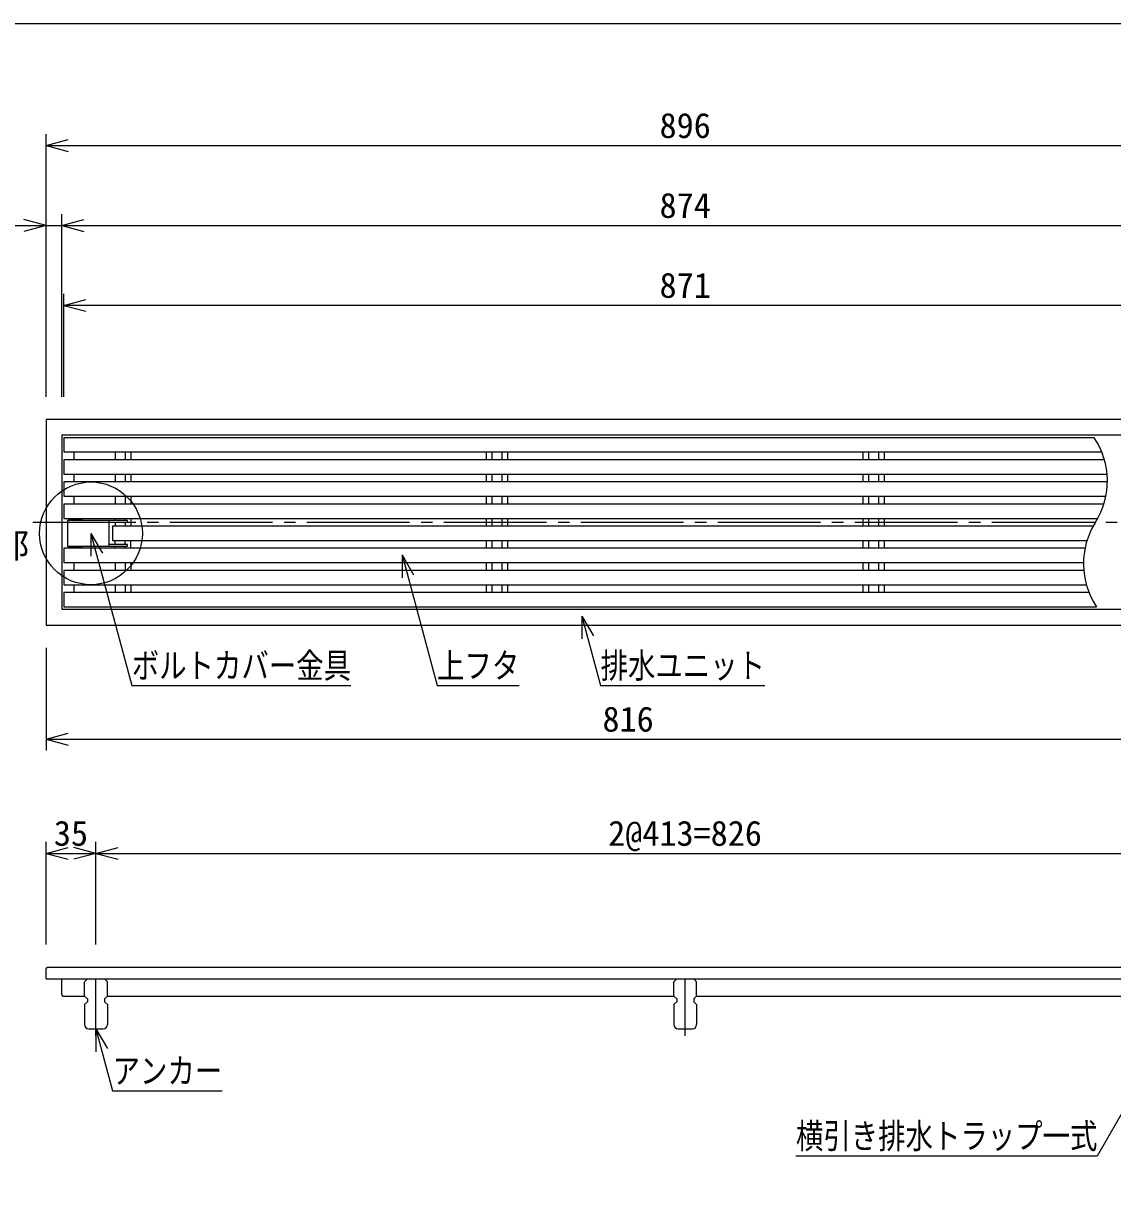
# Model space of a CAD drawing. Units: millimetres, scale not verified. Extents: x -1092 to 1092, y -744 to 696.
# Drawn here: x -556 to 207, y -131 to 696 of the extents above; entities that cross this region are included whole.
import ezdxf
from ezdxf.enums import TextEntityAlignment as Align

# ---------------------------------------------------------------- set-up
doc = ezdxf.new("R2010")
doc.units = ezdxf.units.MM
doc.header["$LTSCALE"] = 8
doc.linetypes.add('CHAIN1', pattern=[8, 5, -1, 1, -1])
doc.linetypes.add('CHAIN2', pattern=[12, 9, -1, 1, -1])
for name, color, linetype in [('0-0_計極細', 2, 'Continuous'), ('0-1_計細線', 3, 'Continuous'), ('0-5_寸法線', 7, 'Continuous'), ('0-8_枠中線', 5, 'Continuous')]:
    doc.layers.add(name, color=color, linetype=linetype)
doc.styles.add('ＭＳ ゴシック', font='')
doc.styles.get('ＭＳ ゴシック').set_extended_font_data('MS Gothic')

msp = doc.modelspace()

# ---------------------------------------------------------------- linework, layer by layer
at = {"layer": '0-0_計極細'}
for p, q in [((-520.496, 395.784), (-520.496, 390.284)), ((-491.446, 395.784), (-491.446, 390.284)), ((-484.546, 395.784), (-484.546, 390.284)), ((-480.496, 395.784), (-480.496, 390.284)), ((-231.496, 395.784), (-231.496, 390.284)), ((-227.446, 395.784), (-227.446, 390.284)), ((-220.546, 395.784), (-220.546, 390.284)), ((-216.496, 395.784), (-216.496, 390.284)), ((32.504, 395.784), (32.504, 390.284)), ((36.554, 395.784), (36.554, 390.284)), ((43.454, 395.784), (43.454, 390.284)), ((47.504, 395.784), (47.504, 390.284)), ((-520.496, 380.284), (-520.496, 374.784)), ((-491.446, 380.284), (-491.446, 374.784)), ((-484.546, 380.284), (-484.546, 374.784)), ((-480.496, 380.284), (-480.496, 374.784)), ((-231.496, 380.284), (-231.496, 374.784)), ((-227.446, 380.284), (-227.446, 374.784)), ((-220.546, 380.284), (-220.546, 374.784)), ((-216.496, 380.284), (-216.496, 374.784)), ((32.504, 380.284), (32.504, 374.784)), ((36.554, 380.284), (36.554, 374.784)), ((43.454, 380.284), (43.454, 374.784)), ((47.504, 380.284), (47.504, 374.784)), ((-520.496, 364.784), (-520.496, 359.284)), ((-491.446, 364.784), (-491.446, 359.284)), ((-484.546, 364.784), (-484.546, 359.284)), ((-480.496, 364.784), (-480.496, 359.284)), ((-231.496, 364.784), (-231.496, 359.284)), ((-227.446, 364.784), (-227.446, 359.284)), ((-220.546, 364.784), (-220.546, 359.284)), ((-216.496, 364.784), (-216.496, 359.284)), ((32.504, 364.784), (32.504, 359.284)), ((36.554, 364.784), (36.554, 359.284)), ((43.454, 364.784), (43.454, 359.284)), ((47.504, 364.784), (47.504, 359.284)), ((-523.996, 348.684), (-514.996, 348.684)), ((-523.996, 348.684), (-523.996, 347.684)), ((-520.496, 349.284), (-520.496, 348.684)), ((-514.996, 348.684), (-514.996, 347.684)), ((-491.446, 349.284), (-491.446, 347.684)), ((-484.546, 349.284), (-484.546, 347.684)), ((-480.496, 349.284), (-480.496, 343.784)), ((-231.496, 349.284), (-231.496, 343.784)), ((-227.446, 349.284), (-227.446, 343.784)), ((-220.546, 349.284), (-220.546, 343.784)), ((-216.496, 349.284), (-216.496, 343.784)), ((32.504, 349.284), (32.504, 343.784)), ((36.554, 349.284), (36.554, 343.784)), ((43.454, 349.284), (43.454, 343.784)), ((47.504, 349.284), (47.504, 343.784)), ((-491.446, 346.684), (-491.446, 343.784)), ((-484.546, 346.684), (-484.546, 343.784)), ((-491.446, 330.884), (-491.446, 333.784)), ((-484.546, 330.884), (-484.546, 333.784)), ((-480.496, 328.284), (-480.496, 333.784)), ((-231.496, 333.784), (-231.496, 328.284)), ((-227.446, 333.784), (-227.446, 328.284)), ((-220.546, 333.784), (-220.546, 328.284)), ((-216.496, 333.784), (-216.496, 328.284)), ((32.504, 333.784), (32.504, 328.284)), ((36.554, 333.784), (36.554, 328.284)), ((43.454, 333.784), (43.454, 328.284)), ((47.504, 333.784), (47.504, 328.284)), ((-523.996, 328.884), (-523.996, 329.884)), ((-523.996, 328.884), (-514.996, 328.884)), ((-520.496, 328.884), (-520.496, 328.284)), ((-514.996, 328.884), (-514.996, 329.884)), ((-491.446, 328.284), (-491.446, 329.884)), ((-484.546, 328.284), (-484.546, 329.884)), ((-520.496, 318.284), (-520.496, 312.784)), ((-491.446, 318.284), (-491.446, 312.784)), ((-484.546, 318.284), (-484.546, 312.784)), ((-480.496, 318.284), (-480.496, 312.784)), ((-231.496, 318.284), (-231.496, 312.784)), ((-227.446, 318.284), (-227.446, 312.784)), ((-220.546, 318.284), (-220.546, 312.784)), ((-216.496, 318.284), (-216.496, 312.784)), ((32.504, 318.284), (32.504, 312.784)), ((36.554, 318.284), (36.554, 312.784)), ((43.454, 318.284), (43.454, 312.784)), ((47.504, 318.284), (47.504, 312.784)), ((-520.496, 302.784), (-520.496, 297.284)), ((-491.446, 302.784), (-491.446, 297.284)), ((-484.546, 302.784), (-484.546, 297.284)), ((-480.496, 302.784), (-480.496, 297.284)), ((-231.496, 302.784), (-231.496, 297.284)), ((-227.446, 302.784), (-227.446, 297.284)), ((-220.546, 302.784), (-220.546, 297.284)), ((-216.496, 302.784), (-216.496, 297.284)), ((32.504, 302.784), (32.504, 297.284)), ((36.554, 302.784), (36.554, 297.284)), ((43.454, 302.784), (43.454, 297.284)), ((47.504, 302.784), (47.504, 297.284))]:
    msp.add_line(p, q, dxfattribs=at)
at = {"layer": '0-0_計極細', "linetype": 'CHAIN2'}
msp.add_line((-549.168, 346.534), (365.861, 346.534), dxfattribs=at)
at = {"layer": '0-0_計極細', "linetype": 'CHAIN1'}
for p, q in [((-504.996, -13.261), (-504.996, 31.792)), ((-91.996, -13.261), (-91.996, 31.792))]:
    msp.add_line(p, q, dxfattribs=at)
at = {"layer": '0-0_計極細'}
for centre, start, end in [((149.582, 375.534), 327.72738, 33.84606), ((241.426, 317.534), 147.72738, 213.84606)]:
    msp.add_arc(centre, 54.312, start, end, dxfattribs=at)
at = {"layer": '0-1_計細線'}
for p, q in [((-527.496, 405.784), (-527.496, 395.784)), ((194.69, 405.784), (-527.496, 405.784)), ((-527.496, 395.784), (199.978, 395.784)), ((-527.496, 390.284), (-527.496, 380.284)), ((201.853, 390.284), (-527.496, 390.284)), ((-527.496, 380.284), (203.686, 380.284)), ((-527.496, 374.784), (-527.496, 364.784)), ((203.889, 374.784), (-527.496, 374.784)), ((-527.496, 364.784), (202.82, 364.784)), ((-527.496, 359.284), (-527.496, 349.284)), ((201.406, 359.284), (-527.496, 359.284)), ((-527.496, 349.284), (197.129, 349.284)), ((-482.996, 347.684), (-524.996, 347.684)), ((-524.996, 347.684), (-524.996, 329.884)), ((-495.796, 329.884), (-495.796, 347.684)), ((-482.996, 346.684), (-482.996, 347.684)), ((-495.796, 346.684), (-482.996, 346.684)), ((-493.496, 343.784), (-493.496, 333.784)), ((193.878, 343.784), (-493.496, 343.784)), ((-482.996, 330.884), (-495.796, 330.884)), ((-493.496, 333.784), (189.601, 333.784)), ((-482.996, 329.884), (-482.996, 330.884)), ((-527.496, 328.284), (-527.496, 318.284)), ((188.188, 328.284), (-527.496, 328.284)), ((-524.996, 329.884), (-482.996, 329.884)), ((-527.496, 318.284), (187.119, 318.284)), ((-527.496, 312.784), (-527.496, 302.784)), ((187.322, 312.784), (-527.496, 312.784)), ((-527.496, 302.784), (189.155, 302.784)), ((-527.496, 297.284), (-527.496, 287.284)), ((191.03, 297.284), (-527.496, 297.284)), ((-527.496, 287.284), (196.317, 287.284)), ((-539.996, 26.534), (-539.996, 33.534)), ((-539.996, 26.534), (276.004, 26.534)), ((-528.996, 15.534), (-528.996, 26.534)), ((-510.996, 26.522), (-512.996, 24.522)), ((-510.996, 26.522), (-498.996, 26.522)), ((-496.996, 24.522), (-498.996, 26.522)), ((-97.996, 26.522), (-99.996, 24.522)), ((-97.996, 26.522), (-85.996, 26.522)), ((-83.996, 24.522), (-85.996, 26.522)), ((-512.996, 14.522), (-512.996, 24.522)), ((-496.996, 14.522), (-496.996, 24.522)), ((-99.996, 14.522), (-99.996, 24.522)), ((-83.996, 14.522), (-83.996, 24.522)), ((-527.996, 14.534), (-512.996, 14.534)), ((-512.996, 14.522), (-510.996, 12.522)), ((-510.996, 10.522), (-512.996, 8.522)), ((-512.996, 8.522), (-512.996, -5.478)), ((-510.996, 12.522), (-510.996, 10.522)), ((-496.996, 14.522), (-498.996, 12.522)), ((-498.996, 12.522), (-498.996, 10.522)), ((-498.996, 10.522), (-496.996, 8.522)), ((-496.996, 14.534), (-99.996, 14.534)), ((-496.996, 8.522), (-496.996, -5.478)), ((-99.996, 14.522), (-97.996, 12.522)), ((-97.996, 10.522), (-99.996, 8.522)), ((-99.996, 8.522), (-99.996, -5.478)), ((-97.996, 12.522), (-97.996, 10.522)), ((-83.996, 14.522), (-85.996, 12.522)), ((-85.996, 12.522), (-85.996, 10.522)), ((-85.996, 10.522), (-83.996, 8.522)), ((-83.996, 14.534), (276.004, 14.534)), ((-83.996, 8.522), (-83.996, -5.478)), ((-509.996, -8.478), (-499.996, -8.478)), ((-96.996, -8.478), (-86.996, -8.478))]:
    msp.add_line(p, q, dxfattribs=at)
for points in [[(-539.996, 418.534), (-539.996, 274.534), (356.004, 274.534), (356.004, 418.534)], [(-528.996, 407.534), (-528.996, 285.534), (345.004, 285.534), (345.004, 407.534)]]:
    msp.add_lwpolyline(points, close=True, dxfattribs=at)
msp.add_lwpolyline([(355.004, 34.534), (346.004, 34.534), (-538.996, 34.534)], dxfattribs=at)
for centre, radius, start, end in [((-538.996, 33.534), 1, 90, 180), ((-527.996, 15.534), 1, 180, 270), ((-509.996, -5.478), 3, 180, 270), ((-499.996, -5.478), 3, 270, 360), ((-96.996, -5.478), 3, 180, 270), ((-86.996, -5.478), 3, 270, 360)]:
    msp.add_arc(centre, radius, start, end, dxfattribs=at)
at = {"layer": '0-5_寸法線'}
for p, q in [((-539.996, 434.534), (-539.996, 618.534)), ((-539.996, 610.534), (-524.541, 614.675)), ((-539.996, 610.534), (-524.541, 606.393)), ((-539.996, 610.534), (356.004, 610.534)), ((-539.996, 434.534), (-539.996, 562.534)), ((-528.996, 434.534), (-528.996, 562.534)), ((-586.548, 554.534), (-528.996, 554.534)), ((-539.996, 554.534), (-555.451, 558.675)), ((-539.996, 554.534), (-555.451, 550.393)), ((-528.996, 554.534), (-513.541, 558.675)), ((-528.996, 554.534), (-513.541, 550.393)), ((-528.996, 554.534), (345.004, 554.534)), ((-527.496, 434.534), (-527.496, 506.534)), ((-527.496, 498.534), (-512.041, 502.675)), ((-527.496, 498.534), (-512.041, 494.393)), ((343.504, 498.534), (-527.496, 498.534)), ((-508.49, 338.784), (-500.49, 324.928)), ((-508.49, 338.784), (-508.49, 322.784)), ((-290.47, 323.675), (-282.47, 309.819)), ((-290.47, 323.675), (-290.47, 307.675)), ((-164.386, 280.81), (-156.386, 266.953)), ((-164.386, 280.81), (-164.386, 264.81)), ((-539.996, 258.534), (-539.996, 186.534)), ((-539.996, 194.534), (-524.541, 198.675)), ((-539.996, 194.534), (-524.541, 190.393)), ((-539.996, 194.534), (276.004, 194.534)), ((-539.996, 50.534), (-539.996, 122.534)), ((-539.996, 114.534), (-524.541, 118.675)), ((-504.996, 114.534), (-520.451, 118.675)), ((-504.996, 50.534), (-504.996, 122.534)), ((-504.996, 114.534), (-489.541, 118.675)), ((-539.996, 114.534), (-524.541, 110.393)), ((-539.996, 114.534), (-504.996, 114.534)), ((-504.996, 114.534), (-520.451, 110.393)), ((-504.996, 114.534), (-489.541, 110.393)), ((-504.996, 114.534), (321.004, 114.534)), ((-504.996, -8.478), (-496.996, -22.335)), ((-504.996, -8.478), (-504.996, -24.478))]:
    msp.add_line(p, q, dxfattribs=at)
for points in [[(-508.49, 338.784), (-479.889, 232.044), (-326.289, 232.044)], [(-290.47, 323.675), (-265.917, 232.044), (-208.317, 232.044)], [(-164.386, 280.81), (-151.319, 232.044), (-36.119, 232.044)], [(-504.996, -8.478), (-493.348, -51.951), (-416.548, -51.951)], [(232.879, -34.54), (196.817, -97.646), (-14.383, -97.646)]]:
    msp.add_lwpolyline(points, dxfattribs=at)
msp.add_circle((-508.49, 338.784), 36, dxfattribs=at)
at = {"layer": '0-8_枠中線'}
msp.add_lwpolyline([(-1092, -744), (-1092, 696), (1092, 696), (1092, -744)], close=True, dxfattribs=at)

# ---------------------------------------------------------------- texts
at = {"layer": '0-5_寸法線', "style": 'ＭＳ ゴシック'}
for s, p in [('896', (-109.996, 610.534)), ('874', (-109.996, 554.534)), ('871', (-109.996, 498.534)), ('Ａ部', (-599.855, 316.259)), ('816', (-149.996, 194.534)), ('35', (-534.496, 114.534)), ('2@413=826', (-145.996, 114.534))]:
    msp.add_text(s, height=17.6, dxfattribs=at).set_placement(p, align=Align.BOTTOM_LEFT)
at = {"layer": '0-5_寸法線', "style": 'ＭＳ ゴシック', "width": 0.8}
for s, p in [('ボルトカバー金具', (-479.889, 232.044)), ('上フタ', (-265.917, 232.044)), ('排水ユニット', (-151.319, 232.044)), ('アンカー', (-493.348, -51.951)), ('横引き排水トラップ一式', (-14.383, -97.588))]:
    msp.add_text(s, height=17.6, dxfattribs=at).set_placement(p, align=Align.BOTTOM_LEFT)

doc.saveas('drawing.dxf')
